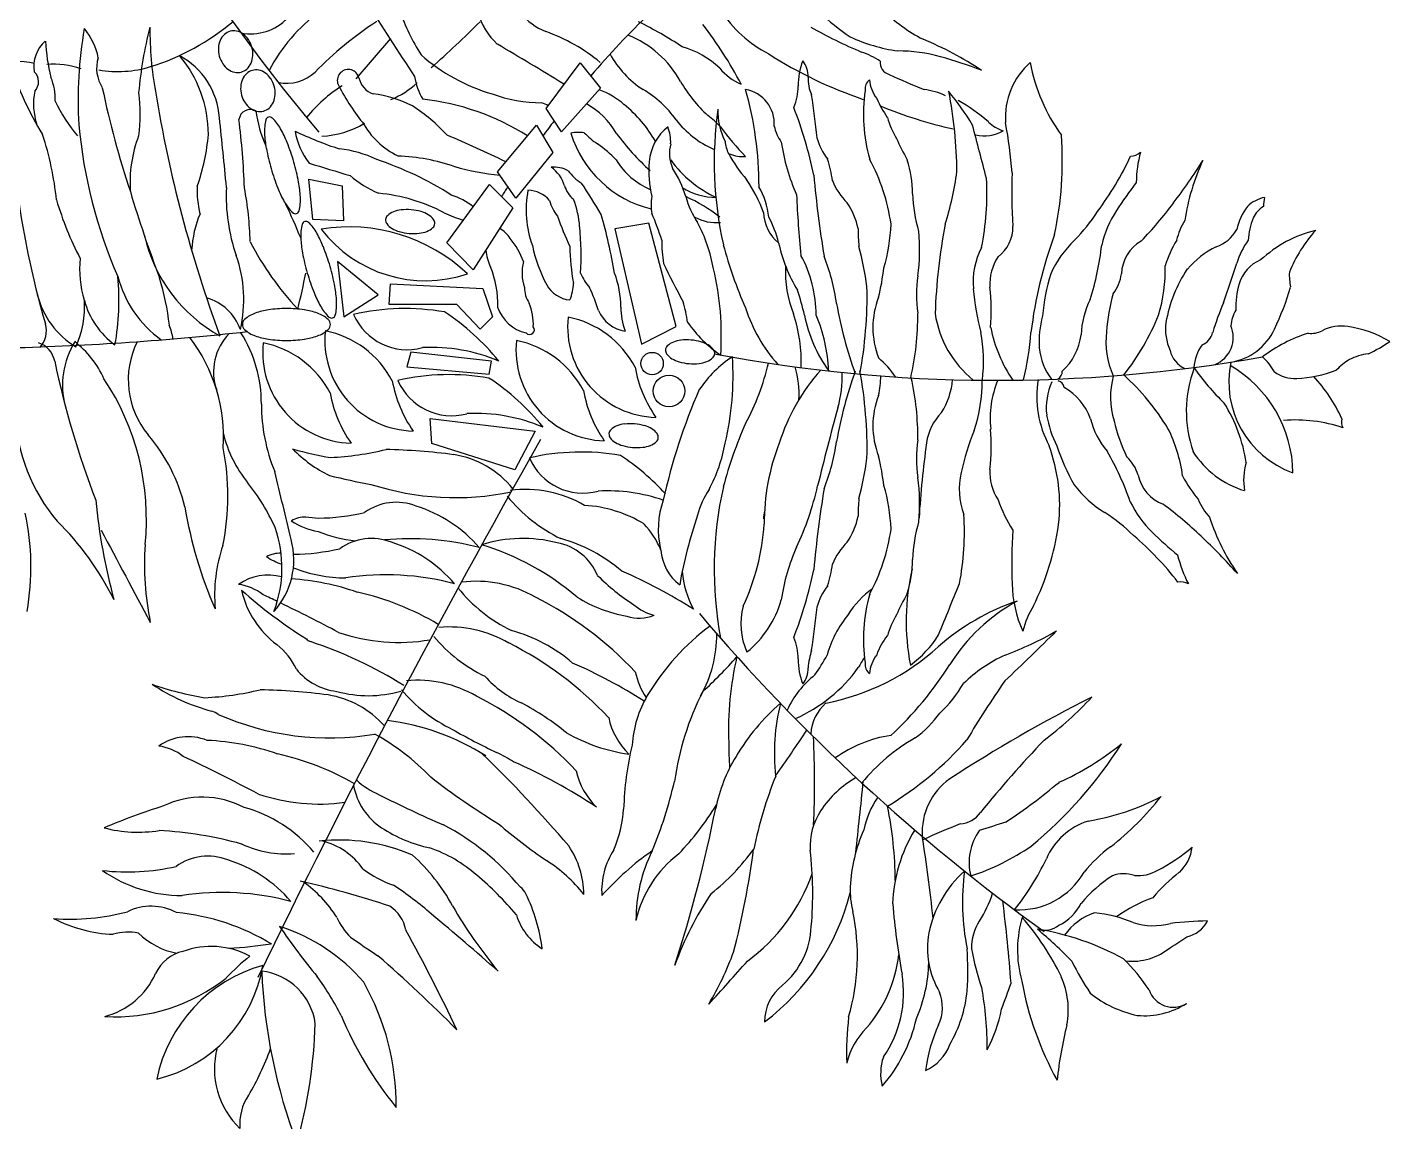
# Model space of a CAD drawing. Header units: millimetres. Extents: x -12161372 to 46643, y -9506984 to 15358.
# Drawn here: x 34128.35 to 34175.82, y 6120.82 to 6158.97 of the extents above; entities that cross this region are included whole.
import ezdxf

# ---------------------------------------------------------------- set-up
doc = ezdxf.new("R2010")
doc.units = ezdxf.units.MM
doc.layers.add('DIENHOA', color=3, linetype='Continuous')
doc.layers.add('tumbuhan', color=3, linetype='Continuous', lineweight=5)

# ---------------------------------------------------------------- blocks, each defined once
blk = doc.blocks.new('Cay71-mb')
at = {"layer": 'DIENHOA'}
for p, q in [((-232.5, 251.1), (-184, 307.4)), ((32.3, 209.4), (79.7, 273.1)), ((79.7, 273.1), (108.2, 237.9)), ((108.2, 237.9), (54, 176.9)), ((54, 176.9), (32.3, 209.4)), ((-35.4, 121.3), (18.8, 186.4)), ((18.8, 186.4), (41.8, 148.4)), ((41.8, 148.4), (-9.7, 84.8)), ((-9.7, 84.8), (-35.4, 121.3)), ((-298.5, 111.3), (-251.9, 101.6)), ((-292.7, 55), (-298.5, 111.3)), ((-251.9, 101.6), (-250, 53.1)), ((-105.9, 22.4), (-46.3, 103.7)), ((-46.3, 103.7), (-13.8, 71.2)), ((-13.8, 71.2), (-69.3, -15.5)), ((-250, 53.1), (-292.7, 55)), ((175.6, 49.6), (128.4, 41.7)), ((128.4, 41.7), (165.5, -119)), ((213.8, -94.3), (175.6, 49.6)), ((-69.3, -15.5), (-105.9, 22.4)), ((-201.6, -50), (-258.2, -3.7)), ((-258.2, -3.7), (-249.6, -80.9)), ((-186.2, -63.7), (-184.5, -34.6)), ((-184.5, -34.6), (-55.9, -41.4)), ((-249.6, -80.9), (-201.6, -50)), ((-55.9, -41.4), (-42.2, -80.9)), ((-91.9, -63.7), (-186.2, -63.7)), ((-59.4, -98), (-91.9, -63.7)), ((-42.2, -80.9), (-59.4, -98)), ((165.5, -119), (213.8, -94.3)), ((-156, -130.2), (-161.6, -150.4)), ((-43.6, -142.6), (-156, -130.2)), ((-161.6, -150.4), (-47, -160.6)), ((-47, -160.6), (-43.6, -142.6)), ((-129, -222.4), (17.1, -240.4)), ((-126.8, -257.2), (-129, -222.4)), ((17.1, -240.4), (-11, -294.3)), ((-11, -294.3), (-126.8, -257.2))]:
    blk.add_line(p, q, dxfattribs=at)
for centre, radius in [((180.1, -146), 15.6), ((203.7, -184.2), 22.1)]:
    blk.add_circle(centre, radius, dxfattribs=at)
for centre, radius, start, end in [((1760.6, 1892.1), 2669.3, 202.2314, 219.9934), ((1149.1, -654.6), 1392.7, 129.3141, 139.2285), ((-132.2, 144), 251.4, 126.9642, 151.7964), ((8913.1, 6202.8), 10841.6, 212.61893, 213.27497), ((87.8, 432.7), 273.4, 198.434, 212.8455), ((30.3, 370), 96.7, 196.1922, 227.043), ((63, 394.6), 83.7, 218.0593, 248.1973), ((421.5, 440), 173.1, 212.5986, 242.9559), ((608.7, 539.2), 275.7, 225.0006, 236.4276), ((656.5, 499.7), 217.2, 224.6648, 242.9499), ((41.8, 180.4), 579.5, 165.7592, 174.9202), ((-2.5, 322.9), 517.4, 180, 189.9399), ((-619.3, 588.1), 335.5, 287.4273, 309.9976), ((-379.8, 385.5), 71.9, 259.6528, 316.1646), ((71.8, -91.8), 504.5, 123.0517, 135.7408), ((-1184.7, 1455.8), 1591.1, 311.6322, 314.9958), ((-120.1, -232.8), 629.7, 57.0796, 63.4542), ((-196.7, -19.1), 565.6, 27.6705, 37.71), ((723.1, 888.9), 650.9, 240.36, 247.3139), ((-39.3, 220.6), 580.6, 170.0462, 183.3179), ((-678.7, 263.8), 88.5, 10.6911, 40.2377), ((-394.4, 292.6), 29.9, 156.4538, 176.7849), ((-399.2, 294.7), 24.7, 132.4893, 156.4538), ((-403, 298.9), 19, 105.1263, 132.4893), ((-403, 298.9), 19, 77.7632, 105.1263), ((-404.2, 293.3), 24.7, 53.7987, 77.7632), ((-407.3, 289.1), 29.9, 33.4677, 53.7987), ((-413, 285.4), 36.7, 15.1263, 33.4677), ((-52.2, 81.1), 250.4, 50.3245, 70.3559), ((94.1, 178.7), 143.1, 28.6555, 68.5618), ((554, 518.2), 230.4, 244.9056, 262.1358), ((358.9, -164.9), 511.4, 56.7461, 67.1098), ((-634.5, 268.1), 47.1, 131.151, 188.8811), ((-393.6, 319.5), 272.3, 183.3666, 194.1265), ((-387.6, 292.2), 36.7, 176.7849, 195.1263), ((-413, 285.4), 36.7, 356.7849, 15.1263), ((-2544.7, -3988.3), 4967.8, 58.4337, 59.663), ((243.5, 352.9), 139.4, 208.9507, 236.934), ((185.4, 170.9), 130.2, 46.8975, 73.6094), ((662.3, 781.4), 589.7, 237.1819, 251.4277), ((427.6, 161.4), 134.4, 58.3616, 70.7088), ((522.4, 66.7), 223.2, 74.47, 90), ((-709.6, 111.8), 163.4, 79.6967, 100.3033), ((-315.3, 392.7), 416.5, 196.7834, 211.7675), ((-654.6, 151.7), 119.7, 71.0618, 94.2357), ((-545, 265.4), 49, 162.3491, 213.0065), ((-564.8, 420.9), 159.7, 260.5391, 286.7641), ((-530.2, 188.9), 107.7, 4.158, 61.4081), ((-608.6, 173.4), 170.3, 0, 40.2621), ((-387.6, 292.2), 36.7, 195.1263, 213.4677), ((-393.3, 288.5), 29.9, 213.4677, 233.7987), ((-401.4, 282.9), 24.7, 312.4893, 336.4538), ((-406.2, 285), 29.9, 336.4538, 356.7849), ((31.6, 482.6), 263.4, 228.8125, 253.5632), ((336.5, 317.7), 80.9, 219.8037, 246.4529), ((470.5, 243.6), 86.7, 158.1155, 181.6365), ((367.6, 256), 29.9, 355.236, 41.6317), ((515, 273.6), 17, 172.4059, 254.9708), ((392, -383.8), 692.3, 69.0759, 74.0549), ((774.9, 196.9), 102.5, 131.47, 183.8561), ((951.7, 318.7), 248.8, 190.4097, 216.0268), ((-693.8, 247), 18.9, 315.8888, 47.1217), ((-722.9, 224.5), 71.1, 356.3865, 23.6303), ((-396.4, 284.2), 24.7, 233.7987, 257.7632), ((-397.6, 278.7), 19, 257.7632, 285.1263), ((-363.3, 238.2), 29.9, 156.4538, 176.7849), ((-397.6, 278.7), 19, 285.1263, 312.4893), ((-368.1, 240.3), 24.7, 132.4893, 156.4538), ((-372, 244.5), 19, 105.1263, 132.4893), ((-372, 244.5), 19, 77.7632, 105.1263), ((-373.2, 239), 24.7, 53.7987, 77.7632), ((-376.3, 234.7), 29.9, 33.4677, 53.7987), ((-381.9, 231), 36.7, 15.1263, 33.4677), ((-329.1, 303.7), 58.8, 258.5962, 312.3929), ((-243.3, 248.7), 15.3, 13.3313, 194.7428), ((-198.3, 259.1), 30.9, 192.8036, 250.4603), ((-58.6, 270.1), 93.8, 189.6369, 210.4641), ((397.2, 350.6), 205.3, 210.1893, 227.2275), ((450.6, 251.2), 53.2, 177.5106, 205.1078), ((492, 237.4), 15.2, 125.3013, 189.4617), ((527.5, 251.7), 44.3, 182.4894, 219.217), ((1029.9, 1382.2), 1239.1, 245.2234, 247.6693), ((-588.7, 216.1), 93.3, 168.991, 198.1996), ((666.6, 498.8), 1279.4, 191.7336, 198.453), ((-753.5, 201.6), 220.2, 352.1463, 7.8537), ((1313.1, 532.9), 1849.6, 189.3104, 200.2511), ((-356.6, 237.9), 36.7, 176.7849, 195.1263), ((-356.6, 237.9), 36.7, 195.1263, 213.4677), ((-375.1, 230.6), 29.9, 336.4538, 356.7849), ((-381.9, 231), 36.7, 356.7849, 15.1263), ((-135, 60.6), 215.3, 122.8876, 140.6267), ((-2.8, 369.1), 284, 205.95, 218.9894), ((-229, 67.2), 164.1, 62.8019, 82.8746), ((-238.5, 349.1), 138.3, 293.1976, 311.3513), ((27.9, 426.9), 209.3, 250.2001, 269.5494), ((51.6, 333), 88.7, 272.7728, 274.473), ((67.4, 130.7), 112.1, 48.7295, 69.6661), ((89.5, 105.1), 152.5, 35.5996, 59.2356), ((302.3, 188.8), 48, 355.6677, 80.2718), ((-172.6, 100.6), 501.7, 0, 15.67), ((313.1, 240.2), 70.6, 335.7737, 0.6913), ((-1017.6, 20.8), 1435.2, 5.924, 8.3251), ((696.2, 201), 221.7, 171.2221, 196.208), ((547.9, 141.1), 95.6, 64.5329, 83.2888), ((275.2, -26.7), 411.1, 31.2507, 39.2842), ((-15, 114.7), 620, 0.5967, 11.0539), ((-430.2, 327.7), 246.5, 205.9075, 219.3333), ((-362.2, 234.1), 29.9, 213.4677, 233.7987), ((-365.3, 229.9), 24.7, 233.7987, 257.7632), ((-366.5, 224.3), 19, 285.1263, 312.4893), ((-370.3, 228.5), 24.7, 312.4893, 336.4538), ((-277.1, 17.9), 230.8, 42.0156, 57.7764), ((-176.8, -117.8), 342.4, 57.6651, 83.7379), ((10.9, 171.4), 48.7, 59.838, 71.5641), ((37.5, 122.5), 106.6, 29.5972, 61.2538), ((22.6, 69.6), 187.7, 30.2016, 50.7667), ((-167.5, -1.1), 584.9, 11.6193, 21.2873), ((669.2, 303.7), 193.4, 204.4425, 213.4752), ((731.7, 776.8), 610, 247.4966, 257.5171), ((494.5, 18), 231.7, 48.2403, 61.0359), ((-24441.3, -2254.2), 24143.3, 5.5951, 5.82661), ((-379.7, 192), 16.2, 62.8198, 171.0987), ((-1449.5, 62.2), 1062.1, 1.9786, 7.1569), ((-178.1, 235.9), 196.4, 188.616, 203.5511), ((-366.5, 224.3), 19, 257.7632, 285.1263), ((-293.1, 178.1), 67, 166.452, 182.8516), ((-353, 192.5), 5.4, 106.137, 166.452), ((-353, 192.5), 5.4, 45.822, 106.137), ((-395.9, 148.4), 67, 29.4223, 45.822), ((-121.8, 248), 116.9, 209.5007, 243.4336), ((1149.1, -654.6), 1392.7, 142.5416, 143.6229), ((323.1, 279.6), 139.2, 218.0452, 245.6367), ((175.9, 89.8), 137.1, 43.3134, 53.3393), ((786.7, 134.4), 520.1, 171.7851, 192.7356), ((360, 204.8), 88.2, 177.4554, 207.6006), ((636.6, 235), 134.1, 196.4484, 210.1057), ((686.5, 230.5), 54.8, 226.5081, 251.5654), ((109.3, 80.6), 573.8, 3.9445, 10.9959), ((-1080.6, 38.3), 432.9, 5.8266, 18.1974), ((63.9, 249.6), 685.6, 185.239, 203.5757), ((-362.6, 105.9), 184.9, 159.2061, 183.7316), ((-725, 197.8), 287.8, 340.4625, 355.1355), ((-204.2, 182.5), 156, 182.8516, 190.551), ((-473.5, 104.6), 156, 21.723, 29.4223), ((-102.3, 626.3), 497.2, 244.3577, 252.0372), ((-222.7, 193.5), 96, 189.2643, 218.6582), ((-284.6, 293.1), 122, 272.055, 301.4694), ((-552, -917.8), 1178, 63.3658, 67.7335), ((78.2, 124.9), 51.5, 81.813, 102.8051), ((216.5, 221.6), 156.7, 197.2264, 256.0429), ((170.9, 258.1), 118.5, 223.9066, 235.6614), ((400.6, 372.3), 334.6, 216.0965, 228.1749), ((242.5, 131), 66.4, 127.2155, 176.1862), ((141.5, 162.2), 64.5, 358.2915, 19.6526), ((543.3, 375.7), 329.3, 215.6264, 224.9981), ((407, 197), 58, 191.7675, 216.1546), ((-9121.2, -2402.2), 10085.7, 14.43527, 14.87306), ((644, 219), 47.7, 254.358, 301.9018), ((263.5, 136.1), 488.3, 347.9055, 4.2582), ((-66.3, 208.2), 296.2, 190.551, 196.137), ((-603.7, 52.7), 296.2, 16.137, 21.723), ((-269.7, 5.8), 148.1, 63.5481, 84.5594), ((16, 31.1), 156.3, 43.0823, 55.7114), ((253.7, 146.9), 49.5, 164.3587, 204.1135), ((324.8, 166.9), 43.1, 183.8138, 208.075), ((644.9, 205.1), 287.9, 188.4545, 203.6907), ((484.5, 187.6), 76.9, 194.0353, 219.0917), ((1453, 615.3), 1034.3, 205.6395, 207.4875), ((-603.7, 52.7), 296.2, 10.551, 16.137), ((473.9, 2566.6), 2552.5, 252.4042, 253.7389), ((-352.4, -307.5), 470.1, 57.5067, 71.5641), ((-183.1, -123.5), 267, 70.7089, 88.0506), ((218.2, 191.5), 103.1, 211.3554, 246.6974), ((315.8, 121.8), 140.3, 174.4163, 194.3805), ((338.2, 233.8), 163.3, 215.9576, 245.0938), ((462.8, 241.3), 199.8, 208.2992, 220.8819), ((306.2, 186.5), 43.9, 245.5546, 275.5195), ((238.3, 81.7), 195.1, 8.0321, 17.1017), ((242.6, 9.7), 273.2, 8.1296, 28.2665), ((411.3, 94.1), 131.6, 358.5052, 19.4388), ((430.5, 339.4), 460.4, 323.5887, 334.745), ((845.3, 166.1), 23.1, 273.8148, 311.4324), ((1038.8, 103), 184, 165.6211, 178.9896), ((254.7, 572.9), 818.6, 322.7702, 327.8493), ((1217.7, 10.3), 298.3, 154.8029, 171.6604), ((-66.3, 208.2), 296.2, 196.137, 201.723), ((-133.5, 243.8), 166.8, 229.95, 246.0363), ((4.8, 485.9), 371, 254.4049, 264.2687), ((42.5, 83.9), 44.1, 62.2399, 93.9813), ((11.8, 88.5), 48.1, 16.0656, 55.0062), ((121.7, 167.1), 73.4, 216.9717, 236.9744), ((66.8, 36), 168.2, 17.6092, 32.6175), ((2059.7, 269.1), 1661.3, 185.2642, 189.1961), ((176.2, 179.7), 432.7, 342.3156, 352.2297), ((1378.9, 93.5), 697.7, 177.818, 183.9445), ((533.6, 259.5), 1249.1, 186.9922, 196.2761), ((-308, 96.6), 146, 178.0286, 193.3931), ((-162.5, 86.9), 250.9, 177.089, 199.1719), ((-843.5, 12.4), 463.6, 1.4322, 10.7562), ((-196.6, 156.3), 156, 201.723, 209.4223), ((-465.9, 78.4), 156, 2.8516, 10.551), ((1149.1, -654.6), 1392.7, 147.1567, 147.8225), ((150.2, 68.4), 145.7, 169.2164, 200.0043), ((6.8, 55.7), 39.9, 40.0448, 89.5272), ((96.5, 114), 40.3, 197.5245, 229.8521), ((-953.3, -575.3), 1238.9, 30.9621, 33.3391), ((270.8, 178.9), 93.3, 238.5687, 269.1405), ((155.8, 1.4), 190.2, 19.3689, 34.9902), ((232.8, 46.1), 110.6, 6.3398, 29.5138), ((513.1, 141.4), 87.8, 201.6282, 226.014), ((268.5, 90.6), 378.2, 348.5789, 3.2513), ((1211.2, -174.4), 453.6, 141.7713, 147.8035), ((-218.4, 209.4), 449.9, 196.4272, 207.6471), ((1056.5, 569.9), 1672.7, 196.5356, 200.8895), ((-274.1, 112.6), 67, 209.4223, 225.822), ((-1069, -279.8), 819.9, 22.1376, 25.7388), ((-376.9, 82.8), 67, 346.452, 2.8516), ((-224.6, -154.4), 247, 62.2992, 84.5849), ((-128.9, -2.3), 95.8, 51.4024, 72.3489), ((94.4, 96.1), 59, 194.4422, 218.2883), ((-45.8, 36.7), 125.2, 3.647, 21.8001), ((236, 75.1), 57.3, 168.1121, 191.8879), ((114.4, -152.7), 264.8, 52.8293, 64.7974), ((341, 116.3), 117.6, 194.4694, 213.8189), ((1767, 148.8), 1386.9, 182.4539, 185.9563), ((373.4, 24.5), 95.3, 10.6711, 34.2851), ((770.5, 101.7), 227.9, 182.7925, 196.1309), ((448.1, 420.8), 572.7, 316.2506, 323.1755), ((1044.3, 36.3), 50.5, 102.0311, 133.2696), ((1080.4, 72.7), 48.4, 164.4786, 179.5985), ((-301.8, 1.8), 160.2, 157.6201, 176.2386), ((-317.1, 68.4), 5.4, 225.822, 286.137), ((-317.1, 68.4), 5.4, 286.137, 346.452), ((-182.9, 54.1), 8.5, 134.4513, 175.2364), ((-171.5, 42.5), 24.7, 110.8831, 134.4513), ((-164.8, 24.8), 43.7, 96.4842, 110.8831), ((-161.6, -2.8), 71.5, 85.2364, 96.4842), ((-161.6, -2.8), 71.5, 73.9885, 85.2364), ((-154, 23.9), 43.7, 59.5896, 73.9885), ((-144.3, 40.2), 24.7, 36.0215, 59.5896), ((-49.8, 183), 133, 243.2013, 255.6873), ((474.4, 210.4), 452.2, 199.4813, 205.2763), ((-584.3, -138.7), 721.8, 9.4617, 16.1452), ((-123.8, -69.2), 331.3, 16.6982, 23.572), ((269.5, 112.2), 61.7, 240.9438, 275.676), ((392.7, 66.8), 57.5, 182.2905, 230.8366), ((205.8, -14.3), 155, 13.6261, 27.9159), ((573.8, 214.9), 271.6, 315.9147, 326.776), ((947.1, -12.5), 143.9, 146.3148, 167.2957), ((1080.1, 20.8), 87.6, 143.4367, 166.7618), ((1050.3, 42.4), 35.7, 120.8154, 155.8877), ((-242.6, 32.5), 67, 166.452, 182.8516), ((-302.5, 46.9), 5.4, 106.137, 166.452), ((-302.5, 46.9), 5.4, 45.822, 106.137), ((-345.4, 2.8), 67, 29.4223, 45.822), ((-242.2, -196.7), 241.3, 46.8432, 99.2598), ((-135.9, 152.3), 182.7, 217.3679, 288.7351), ((-182.9, 54.1), 8.5, 175.2364, 216.0215), ((-169.8, 63.6), 24.7, 216.0215, 239.5896), ((-160.1, 80), 43.7, 239.5896, 253.9885), ((-152.5, 106.7), 71.5, 253.9885, 265.2364), ((-149.3, 79.1), 43.7, 276.4842, 290.8831), ((-142.6, 61.4), 24.7, 290.8831, 314.4513), ((-131.2, 49.8), 8.5, 314.4513, 355.2364), ((-131.2, 49.8), 8.5, 355.2364, 36.0215), ((-51.4, 7.8), 39.5, 31.5307, 60.9345), ((-351.4, 4), 432.5, 356.8143, 5.389), ((51.5, -51.7), 217.5, 10.0446, 28.14), ((716.4, 42.2), 249.3, 180, 185.7244), ((259.6, 58.5), 253.7, 343.7408, 357.7152), ((292.5, 12.5), 260.4, 351.9984, 5.7102), ((1418.5, -107), 844.5, 169.4038, 177.9177), ((632.2, 43.9), 50.7, 306.3319, 1.7918), ((994.9, 7.2), 85.9, 147.3855, 167.3822), ((949.2, 66.1), 52.1, 288.9737, 331.0973), ((1098.7, 22.7), 87.9, 157.0717, 177.8752), ((1145.8, -128.5), 173.1, 103.6641, 132.8442), ((1245.9, -89.4), 191.2, 137.4948, 158.3022), ((-317.3, 81.3), 215.8, 193.0853, 240.9422), ((-2.3, 220.2), 425.7, 207.4566, 222.9791), ((-153.7, 36.9), 156, 182.8516, 190.551), ((-423, -41), 156, 21.723, 29.4223), ((-152.5, 106.7), 71.5, 265.2364, 276.4842), ((-114.3, -48.8), 123.7, 21.302, 38.658), ((407.4, 26.2), 213.9, 180.0512, 188.7456), ((857.1, 173.6), 597.9, 194.9082, 203.8851), ((573.6, 70.2), 222.4, 192.4445, 210.7825), ((1301.7, -173.5), 597.8, 159.7111, 173.176), ((866.4, -78.2), 142.7, 133.0906, 156.3745), ((400.4, 65.7), 409, 342.5971, 353.4549), ((889, -22.7), 54.8, 119.8172, 178.2646), ((1055.4, -60.6), 168.2, 149.0409, 162.3579), ((1102.1, -39.7), 112.4, 144.2511, 162.6272), ((-473.9, -14.4), 143.9, 173.9738, 197.4479), ((-572.1, -56.8), 183.2, 346.9057, 19.574), ((-15.9, 62.6), 296.2, 190.551, 196.137), ((-553.2, -92.9), 296.2, 16.137, 21.723), ((37, 24.1), 89.5, 187.7227, 203.3336), ((216.9, 61.6), 208.1, 191.9434, 208.0204), ((361.3, 20.4), 295.8, 180.6052, 190.5385), ((235.5, -78), 173.1, 359.8639, 28.6089), ((146.6, -103.8), 293.5, 8.1296, 21.4621), ((42.3, -97), 441.1, 7.601, 15.0174), ((731.4, -32.6), 104, 152.3584, 185.0258), ((722.1, -35.9), 71.5, 146.9651, 182.7922), ((1021.4, -96.3), 125.8, 116.0323, 139.2731), ((-553.2, -92.9), 296.2, 10.551, 16.137), ((-168.4, -62.1), 133.4, 357.7811, 22.3788), ((60.3, -19.8), 61.5, 164.9325, 199.0171), ((991.2, 366.7), 878.3, 205.135, 209.053), ((-130.7, -107.3), 407.3, 356.2334, 13.2755), ((520.9, -18.7), 154.9, 176.847, 201.959), ((184.8, 24.1), 320.4, 345.9647, 353.427), ((680.4, -16), 214.8, 343.104, 1.7095), ((1090.3, -123.1), 197.2, 146.452, 169.9525), ((-1299.6, 727.9), 2409, 340.878, 342.2584), ((1048.4, -49.7), 52.3, 112.8392, 163.4155), ((1144.8, -22.2), 76.7, 177.3979, 192.8159), ((-913.1, -57.8), 350.2, 349.7782, 5.4381), ((-412.1, 15.1), 157.5, 194.588, 234.348), ((-851.4, -132), 360.9, 6.2767, 16.9916), ((-996.6, 107.8), 705.6, 345.4066, 349.5783), ((-15.9, 62.6), 296.2, 196.137, 201.723), ((69.4, -16), 41.4, 209.053, 264.5865), ((6.9, -32.6), 63.6, 337.1677, 359.0565), ((145.3, 6.7), 70.1, 202.3788, 221.6286), ((15.6, -65.1), 120.8, 358.9661, 21.9075), ((746.2, -49.8), 197.6, 172.4059, 187.5941), ((1014.5, -106.6), 291.7, 162.9485, 174.6196), ((772.3, -11.4), 62.7, 323.6207, 351.1471), ((1118.4, -68.5), 124.8, 164.3556, 181.3969), ((-563, -21.8), 117.1, 193.7888, 239.2568), ((-460, -122.3), 70.5, 19.886, 74.1577), ((-146.1, 10.7), 156, 201.723, 209.4223), ((-415.4, -67.2), 156, 2.8516, 10.551), ((41.2, -39.9), 39.1, 180, 213.7401), ((-148.1, -151.1), 265.4, 17.2953, 24.7772), ((49.8, -157.5), 351.7, 12.9938, 18.895), ((-128.8, -50.9), 608.5, 349.6131, 1.1573), ((605.3, -95.8), 117.5, 158.9089, 201.0911), ((1016.2, -7), 390, 185.1012, 194.1704), ((345.7, -73.7), 307, 355.9151, 6.4227), ((895, -109.9), 117.1, 152.9087, 178.029), ((1052.2, -115.6), 239.1, 163.7049, 176.567), ((669.9, 80.4), 417.6, 334.7223, 343.3479), ((-748.5, -66.3), 137.7, 335.9364, 3.6236), ((-504.7, -30.5), 109.8, 194.2546, 234.4671), ((-357.1, -119.4), 46.5, 110.009, 131.3198), ((-340.5, -164.8), 94.8, 98.5776, 110.009), ((-329.6, -237.3), 168, 90, 98.5776), ((-329.6, -237.3), 168, 81.4224, 90), ((-318.7, -164.8), 94.8, 69.991, 81.4224), ((-302.1, -119.4), 46.5, 48.6802, 69.991), ((-223.7, -33), 67, 209.4223, 225.822), ((-326.5, -62.8), 67, 346.452, 2.8516), ((-164.1, -388.2), 318.9, 80.0736, 103.0228), ((-288.4, -347.1), 326.7, 38.7512, 56.7005), ((16.7, -49.9), 54.7, 198.4338, 257.1935), ((-63.7, -91.5), 78.3, 357.6936, 22.4056), ((150.4, -52), 49.4, 204.1441, 260.8998), ((244.9, -64.5), 108.6, 181.4461, 199.5355), ((28.7, -117.1), 202.9, 8.1296, 16.3984), ((510.7, -6.4), 209.6, 197.217, 222.1751), ((971.2, 27.5), 541.4, 189.5456, 200.2693), ((1328.6, -213.2), 383.6, 156.6483, 163.2269), ((1031.1, -95.3), 44.4, 147.557, 177.3979), ((-698, -100.5), 34, 316.8073, 16.9282), ((-566, -122.7), 79.2, 8.0993, 22.3811), ((-381.6, -91.6), 9.35, 131.3198, 180), ((-381.6, -91.6), 9.35, 180, 228.6802), ((-277.6, -91.6), 9.35, 0, 48.6802), ((-277.6, -91.6), 9.35, 311.3198, 0), ((-266.6, -77.2), 5.4, 225.822, 286.137), ((-266.6, -77.2), 5.4, 286.137, 346.452), ((-161.2, -45.2), 81.4, 203.3552, 285.1626), ((9.4, -98.8), 6.61, 223.2618, 39.1138), ((188.5, -94.8), 126.2, 173.7963, 268.5782), ((36.7, -213.5), 134.9, 27.5539, 78.7088), ((372.9, 10), 173.8, 214.4765, 235.9888), ((163.3, -145.3), 224.7, 358.3874, 17.7969), ((592.6, -37.9), 204.2, 191.4534, 215.439), ((207.6, -164.1), 218.6, 2.1535, 23.0838), ((180.8, -80.8), 369.6, 346.6906, 0.744), ((720.2, -54.4), 147.3, 188.568, 231.0483), ((871.8, -116.8), 152.4, 165.7322, 182.815), ((567.1, 49.9), 343.6, 321.9687, 338.0741), ((966.2, -98.3), 70.6, 172.1656, 204.5632), ((948.9, -109.3), 41.1, 292.7383, 22.9553), ((1140.5, -151.2), 57.5, 80.9161, 117.4119), ((1128, -248.9), 155.9, 59.0844, 82.0289), ((-815, 3760.1), 3885.4, 271.4841, 276.3708), ((-646.6, -248.4), 229.4, 356.2846, 37.2602), ((-355.3, -157.5), 75.8, 135.2338, 199.6131), ((-547.6, -201.4), 183.2, 359.7007, 32.3689), ((-357.1, -63.7), 46.5, 228.6802, 249.991), ((-340.5, -18.3), 94.8, 249.991, 261.4224), ((-329.6, 54.2), 168, 261.4224, 270), ((-329.6, 54.2), 168, 270, 278.5776), ((-318.7, -18.3), 94.8, 278.5776, 290.009), ((-302.1, -63.7), 46.5, 290.009, 311.3198), ((-149.8, -113.9), 126.2, 173.7963, 268.5782), ((-301.7, -232.6), 134.9, 27.5539, 78.7088), ((116.6, -127.4), 126.2, 173.7963, 268.5782), ((-35.3, -246.1), 134.9, 27.5539, 78.7088), ((225.3, -156.8), 43.7, 96.4842, 110.8831), ((228.5, -184.4), 71.5, 85.2364, 96.4842), ((228.5, -184.4), 71.5, 73.9885, 85.2364), ((415.7, -143.5), 226.2, 353.5003, 10.458), ((841.4, -59.1), 192.9, 190.9089, 214.7638), ((338.3, -79), 370.5, 345.9602, 356.3677), ((698.5, -96.7), 79.9, 311.7091, 353.4098), ((925.2, -116.1), 112.6, 172.4584, 204.5915), ((938.9, -98.2), 22.8, 289.6991, 349.0398), ((974, -64), 81, 278.9362, 335.2289), ((1155.5, -299.7), 205.3, 107.2691, 127.3996), ((1098.7, -70.3), 33.6, 262.8737, 297.1459), ((-685.8, -149.2), 34, 11.1436, 71.2645), ((-524.4, -176.1), 117.1, 148.8151, 194.2831), ((-709.1, -224.1), 137.7, 24.4483, 52.1355), ((-428.9, -168.4), 121, 154.0586, 219.5268), ((-236.3, -130.8), 126.2, 173.7963, 268.5782), ((-388.2, -249.4), 134.9, 27.5539, 78.7088), ((-127.6, -363.4), 240, 66.9426, 92.9357), ((207.2, -127.4), 8.5, 134.4513, 175.2364), ((207.2, -127.4), 8.5, 175.2364, 216.0215), ((220.3, -117.9), 24.7, 216.0215, 239.5896), ((218.6, -139), 24.7, 110.8831, 134.4513), ((236.1, -157.7), 43.7, 59.5896, 73.9885), ((245.8, -141.3), 24.7, 36.0215, 59.5896), ((258.9, -131.7), 8.5, 314.4513, 355.2364), ((258.9, -131.7), 8.5, 355.2364, 36.0215), ((660.2, 1951.2), 2120.5, 259.3075, 280.0663), ((806.4, -115.1), 87.3, 186.0262, 217.1616), ((938.3, -119), 37.4, 193.4872, 245.1185), ((998.7, -156.9), 64, 144.4673, 175.0395), ((1193, -228), 96.9, 98.7477, 115.1132), ((1091.7, 52.3), 203.9, 295.143, 304.8294), ((570.3, 112.7), 1249.1, 191.7958, 201.0796), ((331.7, -119), 178.3, 190.365, 214.8766), ((229.9, -101.5), 43.7, 239.5896, 253.9885), ((237.6, -74.8), 71.5, 253.9885, 265.2364), ((237.6, -74.8), 71.5, 265.2364, 276.4842), ((240.7, -102.4), 43.7, 276.4842, 290.8831), ((389.2, -280.5), 173.8, 124.0112, 145.5235), ((247.5, -120.1), 24.7, 290.8831, 314.4513), ((-114.4, -163.2), 407.3, 346.7245, 3.7666), ((17.2, -70.6), 333.5, 331.5735, 347.0747), ((254.1, -188.1), 130.8, 356.3068, 16.6953), ((415.6, -233.5), 124.5, 33.6142, 49.9751), ((1202.6, 33.8), 325.4, 214.6687, 226.2364), ((1118, -171.7), 134.2, 168.0813, 250.5052), ((898.4, -300.3), 174.8, 0.6741, 60.0478), ((969.8, -202.4), 89.8, 30.0138, 47.1962), ((1198.1, -216), 88.6, 121.4343, 136.7638), ((-877.1, -362.6), 352.5, 354.1728, 33.6708), ((-6.6, -138.1), 178.3, 190.365, 214.8766), ((-102.2, -480.3), 318.9, 80.0736, 103.0228), ((-99.4, -137.3), 81.4, 203.3552, 285.1626), ((-226.6, -439.2), 326.7, 38.7512, 56.7005), ((628, -343.1), 284.1, 138.5462, 162.3303), ((971.2, -344.3), 541.4, 159.7307, 170.4544), ((265.9, -161.2), 179.3, 345.006, 0.9386), ((-128.8, -265.8), 608.5, 358.8427, 10.3869), ((378.1, -162.9), 120.7, 346.836, 359.9102), ((180.8, -247.7), 369.6, 359.256, 12.7959), ((495.6, -159.4), 103.7, 327.9932, 355.0341), ((414.1, -168.9), 226.2, 341.9142, 359.9355), ((786.3, -222.2), 135.2, 156.9515, 186.4082), ((861.3, -192), 145.1, 170.6295, 208.1411), ((740.4, -157.5), 11.3, 298.4188, 5.7095), ((743, -180.8), 11.3, 6.9702, 74.2609), ((931.6, -192.6), 112.6, 164.9353, 197.0684), ((605.9, -415.6), 343.6, 31.4527, 47.558), ((1096.7, -212.5), 172.1, 159.449, 199.0586), ((1076.4, -116.9), 49.9, 234.5991, 272.3864), ((1071.2, 6), 172.9, 272.4125, 291.1283), ((949.1, -308.5), 210.4, 24.0217, 43.3421), ((-93.2, -154.9), 178.3, 190.365, 214.8766), ((259.8, -151.6), 178.3, 190.365, 214.8766), ((1009.3, -515.9), 833.2, 156.3874, 167.572), ((816.7, -207.7), 87.3, 155.5181, 186.6535), ((715.5, -249.3), 79.9, 19.2699, 60.9706), ((-113.5, -201.9), 250.9, 180.1027, 202.1856), ((3909, -1166.5), 3600, 164.5517, 166.3434), ((605.3, -232.6), 117.5, 158.9089, 201.0911), ((796.5, -314.9), 213.7, 8.3253, 32.1264), ((-456.1, -203.5), 252.1, 182.899, 220.0309), ((-65.8, -455.5), 240, 66.9426, 92.9357), ((637, -267.1), 75.2, 135.3671, 171.9023), ((880.1, -191.7), 152.4, 189.8647, 206.9476), ((904.2, -193.3), 117.1, 194.6507, 219.771), ((1056.9, -172.1), 239.1, 192.9598, 205.8218), ((1076.5, -430.4), 205.8, 71.2088, 94.5386), ((1158.4, -227.3), 17.7, 165.3733, 207.7542), ((-703.3, -401.1), 238.7, 13.449, 40.6962), ((-248.3, -202.8), 173.9, 193.6303, 218.8772), ((128.5, -244.3), 8.5, 134.4513, 175.2364), ((128.5, -244.3), 8.5, 175.2364, 216.0215), ((139.9, -255.9), 24.7, 110.8831, 134.4513), ((146.7, -273.6), 43.7, 96.4842, 110.8831), ((149.8, -301.3), 71.5, 85.2364, 96.4842), ((149.8, -301.3), 71.5, 73.9885, 85.2364), ((157.5, -274.5), 43.7, 59.5896, 73.9885), ((167.1, -258.2), 24.7, 36.0215, 59.5896), ((180.2, -248.6), 8.5, 355.2364, 36.0215), ((857.1, -471.5), 597.9, 156.1149, 165.0918), ((991.1, -383.9), 390, 158.2019, 167.271), ((345.7, -259.1), 307, 353.5773, 4.0849), ((706.7, -331.9), 214.8, 7.8173, 26.4228), ((-755.9, -330.4), 344.8, 348.4293, 11.2306), ((11229.2, -6619.6), 12887.5, 150.39004, 154.15787), ((-183.1, -129.4), 193.2, 224.5017, 243.4356), ((-199, 146.2), 428.7, 253.6379, 260.7336), ((141.6, -234.8), 24.7, 216.0215, 239.5896), ((151.3, -218.4), 43.7, 239.5896, 253.9885), ((158.9, -191.7), 71.5, 253.9885, 265.2364), ((158.9, -191.7), 71.5, 265.2364, 276.4842), ((162.1, -219.3), 43.7, 276.4842, 290.8831), ((168.8, -237), 24.7, 290.8831, 314.4513), ((180.2, -248.6), 8.5, 314.4513, 355.2364), ((67.8, -218.8), 217.5, 331.86, 349.9554), ((639, -367.5), 302.6, 158.5491, 180.4696), ((146.6, -213), 293.5, 338.5379, 351.8704), ((746.2, -278.6), 197.6, 172.4059, 187.5941), ((1912.5, -444), 1362.9, 172.0923, 176.5148), ((508.9, -343.4), 239.2, 353.4803, 20.2829), ((1021.6, -170.3), 291.7, 198.0601, 209.7312), ((-286.9, 131.4), 408.7, 272.6428, 283.6146), ((-211.1, -1159.5), 893.9, 82.6121, 88.6895), ((-117.1, -404.1), 132.8, 39.0158, 80.9053), ((81, -588.2), 318.9, 80.0736, 103.0228), ((83.8, -245.2), 81.4, 203.3552, 285.1626), ((-43.4, -547.1), 326.7, 42.1691, 56.7005), ((42.3, -219.7), 441.1, 344.9826, 352.399), ((184.8, -352.6), 320.4, 6.573, 14.0353), ((460.3, -473.2), 409, 19.2248, 30.0826), ((798.1, -321.2), 62.7, 18.3797, 45.9061), ((1044.1, -197.9), 131, 212.7292, 252.9803), ((1088.4, -308.1), 83.9, 163.2999, 190.3401), ((-23804.2, -6006.3), 24143.3, 13.44804, 13.67955), ((-7.6, 791.4), 1124.5, 256.5295, 259.5366), ((712.2, -320.7), 104, 167.3464, 200.0139), ((722.1, -296.9), 71.5, 177.2078, 213.0349), ((911.4, -290.7), 54.8, 191.2622, 249.7096), ((1069.1, -225.9), 168.2, 207.1689, 220.4859), ((-607.9, -492.3), 287.8, 24.1392, 38.8121), ((-94.3, 49.2), 382.1, 252.1017, 281.7638), ((3.5, -484.9), 163.5, 59.6872, 97.3714), ((357.2, -386.8), 117.6, 146.1811, 165.5306), ((786.7, -432.3), 520.1, 167.2644, 190.69), ((23.2, -230.5), 397, 334.4197, 347.4822), ((2059.7, -585.8), 1661.3, 170.8039, 174.7358), ((259.6, -387), 253.7, 2.2848, 16.2592), ((292.5, -341), 260.4, 354.2898, 8.0016), ((883.3, -230.5), 142.7, 216.3052, 239.5891), ((250.2, -253.1), 849.6, 185.6402, 195.1332), ((-176.3, -415.3), 75.9, 68.7227, 125.744), ((149.2, -192.3), 220, 218.987, 244.0115), ((117.4, -563.4), 240, 70.9639, 92.9357), ((310.3, -377.1), 121.6, 160.5507, 193.1349), ((716.4, -358.9), 249.3, 174.2756, 180), ((873.3, -259.5), 224.5, 199.9044, 211.9719), ((976.5, -276.9), 143.9, 205.3841, 226.3649), ((1020.7, -302.7), 85.9, 202.1446, 222.1412), ((-1037.6, -429.9), 352.1, 349.9288, 12.3751), ((123.9, -246.4), 603.2, 189.4625, 203.6079), ((-303.3, -398.5), 38.6, 88.7447, 120.0674), ((-266.9, -57.5), 304.4, 263.2849, 266.5914), ((-289, -56), 305.5, 270.745, 282.9236), ((-205.9, -527.1), 191.2, 40.648, 72.6218), ((75.7, -522.4), 179, 58.6277, 86.6794), ((807.6, -553.8), 597.3, 160.8126, 170.4264), ((392.7, -364.7), 57.5, 166.6215, 177.7095), ((373.4, -341.2), 95.3, 325.7149, 349.3289), ((237.1, -381.4), 378.2, 349.1209, 3.7933), ((662.2, -580.8), 271.6, 45.9037, 56.7651), ((549.9, -801.1), 572.7, 46.3513, 53.2761), ((1241, -268.8), 298.3, 197.8663, 214.7238), ((-942, -661.2), 416.2, 26.6033, 45.2687), ((6434364.5, 3429960.8), 7292176.4, 208.06114877, 208.06229272), ((-506, -430.8), 170.3, 339.0125, 19.2746), ((-269.7, -287.7), 93.8, 235.5672, 260.414), ((79.2, -453.7), 122.9, 22.8385, 43.1414), ((10.7, -347.2), 326.5, 335.1923, 355.9965), ((242.6, -338.2), 273.2, 331.7335, 351.8704), ((770.5, -430.2), 227.9, 163.8691, 177.2075), ((1378.9, -426.3), 697.7, 176.0555, 182.182), ((374.6, -317.4), 375.8, 333.7023, 351.8632), ((-110.8, -425.3), 416.5, 176.3044, 191.2885), ((-426.9, -419.5), 107.7, 317.8665, 15.1167), ((-212.7, -201.1), 193.2, 247.9479, 263.8852), ((-210.8, -465.7), 75.9, 68.7227, 125.744), ((-156.5, -767), 376.9, 75.2926, 95.5511), ((-240.3, -577.5), 191.2, 40.648, 72.6218), ((0, -581), 191.2, 75.4839, 107.4578), ((-168.7, -758.6), 376.9, 49.585, 72.8132), ((34, -470.5), 75.9, 22.3617, 79.3831), ((-6.5, -603.9), 221.9, 49.4181, 74.5088), ((513.1, -458.1), 87.8, 133.986, 158.3718), ((549.7, -733.6), 460.4, 37.9348, 49.0911), ((1198.6, -61), 453.6, 224.8763, 230.9084), ((384.4, -983.1), 818.6, 41.6775, 46.7565), ((-207.8, -469.9), 221.8, 161.5035, 184.667), ((-337.8, -448.9), 38.6, 88.7447, 120.0674), ((-303.9, -331.7), 99.2, 237.564, 251.2753), ((-323.4, -106.4), 305.5, 270.745, 282.9236), ((258.7, -401.5), 66.4, 183.8138, 232.7845), ((644.9, -517.6), 287.9, 156.3093, 171.5455), ((1091.3, -369.5), 184, 193.6902, 207.0586), ((-247.2, -251.5), 193.2, 247.9479, 270.1241), ((-160.3, -1116.3), 743.4, 57.6234, 66.3479), ((356.8, -424.2), 135.2, 184.898, 208.3555), ((-167.5, -315.6), 584.9, 338.7127, 348.3807), ((238.3, -398.5), 195.1, 342.8983, 351.9679), ((858.7, -505.1), 324.5, 166.9882, 190.8658), ((411.3, -422.6), 131.6, 340.5612, 1.4948), ((-355.1, -511.8), 71, 74.565, 125.2819), ((-406.5, -526.7), 73.6, 52.6251, 81.8681), ((-343.5, -786.7), 341.1, 70.6133, 86.474), ((-190.9, -817.4), 376.9, 75.2926, 98.5208), ((-65, -613), 163.5, 59.6872, 97.3714), ((319.5, -224.9), 305.5, 225.1821, 237.3607), ((-8738.7, 3335.7), 10085.7, 337.49919, 337.93698), ((852.3, -449.1), 170.6, 181.2705, 204.2111), ((916.4, -473.5), 23.1, 61.2473, 98.8649), ((59.5, 45.1), 679, 228.3276, 237.8621), ((-265.6, -433.8), 129.5, 192.6047, 233.4061), ((-1503.7, -2882.9), 2671.1, 64.2267, 64.6914), ((-313.4, -837.5), 381.8, 59.1919, 77.4298), ((80.6, -320.4), 220, 218.987, 244.0115), ((-206.4, -916.7), 498, 43.2016, 63.2888), ((178.1, -307.8), 193.2, 237.9817, 260.1578), ((484.5, -504.4), 76.9, 140.9083, 165.9647), ((562.1, -564.9), 129, 125.5291, 147.5263), ((696.2, -529.5), 221.7, 163.792, 188.7779), ((1453, -943.8), 1034.3, 152.5125, 154.3605), ((-1503.7, -2882.9), 2671.1, 62.1732, 64.1161), ((198.6, -432.8), 66, 228.3528, 256.317), ((398.6, -508.9), 94.9, 164.9288, 204.4423), ((221.1, -436), 144.5, 309.1329, 344.2309), ((-1017.6, -337.6), 1435.2, 351.6749, 354.076), ((794.7, -786.5), 327.1, 108.8925, 131.3411), ((815.1, -705.2), 260.8, 118.9713, 147.5779), ((809.6, -545.9), 116, 147.6491, 166.6068), ((162.2, -444.4), 56.5, 252.3021, 291.5427), ((461.5, -780.8), 335.5, 126.5835, 149.1538), ((2282.1, 1231.5), 2669.3, 220.288, 234.3497), ((579.7, -597.1), 162, 141.2354, 163.9853), ((636.6, -563.5), 134.1, 149.8943, 163.5516), ((-292.2, -521.2), 12.8, 222.2947, 253.6644), ((-172.7, -274.7), 260, 251.1287, 279.6003), ((43.5, -384.1), 220, 220.3577, 244.0115), ((-102.2, -676.7), 163.5, 59.6872, 95.2525), ((-75, -732), 221.9, 49.4181, 74.5088), ((95.3, -523.2), 175, 330.6092, 0.1556), ((313.1, -557), 70.6, 359.3087, 24.2263), ((572.8, -578.8), 84, 140.5985, 161.4838), ((455, -447.9), 145.8, 305.7092, 328.5004), ((-3476.6, 3762.3), 6011.5, 313.63599, 314.59197), ((504.1, -101.7), 480.9, 290.4349, 299.8842), ((-397.4, -608.8), 89.6, 24.2047, 52.4283), ((-492.4, -1119.5), 618, 58.1116, 71.4584), ((-243.5, -980.4), 498, 43.2016, 63.2888), ((526.8, -583.2), 130, 163.0922, 174.2893), ((362.2, -303.7), 321.2, 280.8002, 312.3696), ((-228.9, -1244.4), 743.4, 57.6234, 66.3479), ((-180.2, -133.9), 637.2, 312.5393, 318.6735), ((729.2, -656.3), 442.7, 166.7041, 182.3233), ((470.5, -560.3), 86.7, 178.3635, 201.8845), ((177.7, -420.9), 279.2, 325.2212, 331.888), ((758.4, -737.8), 336, 147.1964, 149.9962), ((492, -565.9), 15.2, 170.5383, 234.6987), ((527.5, -580.2), 44.3, 140.783, 177.5106), ((184.6, -308.6), 484.1, 312.6891, 327.9629), ((757.8, -740), 206.3, 114.5531, 134.1983), ((-249.7, -518.6), 84.9, 218.9874, 263.4719), ((-147.3, -750.9), 163.5, 59.6872, 95.2525), ((58.2, -483.7), 148.2, 221.4423, 246.0381), ((254.6, -555), 100.1, 191.9867, 214.3168), ((488.7, -684.3), 132.4, 128.1197, 155.4311), ((293.9, -445.3), 213.6, 293.699, 324.3521), ((367.6, -572.7), 29.9, 318.3683, 4.764), ((1585.1, -1233.1), 1118, 144.7868, 149.8009), ((-358.2, -352.3), 288.3, 236.623, 254.885), ((-374.3, -188.7), 428.7, 250.5824, 260.7336), ((-462.2, -203.5), 408.7, 272.6428, 283.6146), ((-386.4, -1494.4), 893.9, 82.6121, 88.6895), ((-215.6, -446.6), 162.4, 254.3869, 286.2683), ((-1.6, -458.3), 220, 220.3577, 244.0115), ((600.4, -782.1), 392.7, 152.9356, 172.1524), ((455, -498.7), 184.4, 313.153, 329.5631), ((-292.5, -739.1), 132.8, 41.4367, 80.9053), ((-288.6, -1054.6), 498, 43.2016, 63.2888), ((-183.9, -962.9), 388.9, 50.9814, 62.1135), ((311.5, -689.1), 159.7, 149.8169, 176.0419), ((554.3, -845.5), 298.7, 130.8511, 149.4472), ((643.7, -689.3), 293.2, 166.2283, 186.2093), ((464.6, -666.7), 63.6, 131.5132, 176.0626), ((1691.4, -2399.4), 2001.4, 116.6759, 123.2222), ((419.9, -264.7), 509, 307.0259, 317.1277), ((-443.4, -661.7), 32.6, 54.7188, 72.1459), ((-269.7, -285.7), 382.1, 246.0867, 279.5197), ((-228.1, -969.7), 328.2, 57.4536, 83.1749), ((217.5, -618.7), 100.1, 191.9867, 225.6704), ((448.6, -536.4), 164.1, 306.796, 323.8656), ((-366.7, -952.8), 331.5, 44.0337, 61.0941), ((369.9, 164.6), 944.7, 240.3101, 244.5085), ((180.4, -452.7), 239.9, 240.1397, 262.1208), ((-2437.8, 1233.4), 3406.4, 324.9889, 326.29), ((537.9, -838.2), 175.5, 98.2224, 125.7685), ((-466.5, -737.2), 71, 68.2008, 125.2819), ((-517.9, -752.1), 73.6, 52.6251, 81.8681), ((-454.9, -1012.1), 341.1, 70.6133, 87.5129), ((596.3, -781.9), 456.1, 166.8421, 178.1305), ((774.7, -674.8), 487.8, 179.9271, 184.1246), ((-988.2, -729.7), 1394.7, 357.5572, 2.607), ((679, -899.6), 266.9, 119.6974, 140.7193), ((262.1, -355.1), 476.4, 301.1037, 318.5019), ((1951.2, -1837.2), 1691.2, 136.4081, 140.9554), ((319, -348.2), 610.8, 309.6211, 327.5127), ((580.9, -361.8), 403.8, 294.3107, 308.8605), ((-1615.1, -3108.4), 2671.1, 62.1732, 64.6914), ((-424.8, -1062.9), 381.8, 60.1446, 77.4298), ((-1364.1, -2036.3), 1876.8, 40.4574, 45.8423), ((-186.6, -984.7), 332.4, 58.4836, 63.1757), ((-311.1, -1382.3), 743.4, 56.202, 66.3479), ((493.2, -812.2), 229.2, 148.8547, 168.3707), ((172.4, -692.9), 100.1, 191.9867, 225.6704), ((935.2, -951.8), 626.9, 158.3986, 168.129), ((-146.4, -717.2), 91.2, 190.761, 236.343), ((-149.5, -634.1), 123.9, 228.2491, 245.8514), ((506, 95.8), 1035.3, 232.2106, 238.5676), ((-372.5, -595.1), 598.8, 337.3715, 347.1274), ((536.7, -850.3), 146.2, 119.6033, 146.3015), ((-7488.3, 66.2), 8002.3, 353.58201, 354.30207), ((647.4, -799.4), 91, 125.2844, 183.5581), ((225.4, -108.7), 811.2, 303.5418, 310.0329), ((-446.9, -874.7), 124.3, 62.0351, 115.704), ((-284.1, -500.1), 260, 251.1287, 278.0056), ((685.9, 1020.6), 1977.4, 243.3788, 246.2444), ((600.8, -822.8), 128.5, 145.8502, 168.0496), ((735.2, -460.3), 327.8, 279.2734, 298.082), ((565.8, -494.8), 411.9, 307.9257, 321.7974), ((-162.6, -1813.4), 1103.8, 107.843, 112.427), ((-438.4, -949.5), 191.2, 39.7041, 74.9103), ((-22.8, -758.1), 163.4, 336.2778, 356.8843), ((-1645.1, -384.8), 1951.4, 342.0892, 348.735), ((-90.1, -538.4), 423.3, 316.544, 328.2129), ((490.6, -818.9), 90.4, 146.6663, 183.4), ((-21.1, -870.4), 540.1, 0.3988, 11.4667), ((606.6, -749.5), 38.4, 274.2993, 324.3687), ((-536.1, -612.2), 187.1, 255.2543, 278.9764), ((-534.8, -1328.3), 532, 74.4305, 86.9987), ((-86, -622.6), 203.4, 236.9632, 257.6589), ((-269.4, -1094.9), 344.4, 39.4645, 62.5643), ((478.1, -190.7), 786.4, 229.3776, 235.5248), ((687.7, -888.9), 232, 156.458, 176.7042), ((725.7, -905.9), 210.5, 148.5752, 178.1715), ((1018.5, -1827.1), 1116.9, 111.4853, 114.387), ((699.1, -841.6), 77.2, 144.4179, 194.0568), ((-9187.1, 30113.5), 32433.6, 287.6305, 287.69963), ((816.6, -874.4), 95, 107.5488, 156.3735), ((-330.6, -686.1), 143.4, 244.6778, 274.8604), ((-255.7, -1069), 258.7, 66.7915, 96.23), ((-303.4, -906.5), 98, 34.7923, 75.988), ((-1605.6, -1146.1), 2189, 5.9514, 8.9639), ((-438.9, -908.6), 75.9, 68.7227, 125.744), ((-335.1, -1031.6), 270.2, 28.6739, 47.8702), ((-191.4, -1002), 191, 48.2776, 71.0833), ((-33.7, -886.1), 118.7, 0, 34.7014), ((214.9, -881.2), 105.1, 146.8991, 183.5991), ((412.8, -1158.2), 406, 124.952, 138.2346), ((374.3, -921.8), 216.7, 153.6136, 180.2073), ((313.8, -957), 159.9, 127.1577, 167.5732), ((74.6, -646.1), 303.8, 308.2393, 324.4179), ((-803.4, -678.5), 1134.2, 345.2939, 352.6895), ((-106.7, -884.7), 510.7, 354.8392, 6.7932), ((524.7, -553.1), 322.9, 287.9368, 304.6935), ((933.1, -975.5), 193.1, 126.2302, 141.4697), ((778.9, -642.4), 235, 296.7818, 310.909), ((877.6, -814.2), 55.5, 312.2049, 353.9698), ((-551.5, -549.2), 305.5, 263.5305, 282.9236), ((-475.3, -694.4), 193.2, 235.0661, 270.1241), ((-468.4, -1020.3), 191.2, 40.648, 72.6218), ((-131.3, -729.8), 151.6, 232.8122, 251.1147), ((-76.4, -1012.1), 204.8, 37.98, 57.7197), ((721.3, -972), 158.9, 131.7617, 168.2411), ((937.1, -897.3), 324.5, 172.24, 191.463), ((386.7, -672.2), 380.2, 321.7642, 334.4115), ((858.4, -811.5), 48.4, 262.8131, 302.9531), ((-591.4, -2115.9), 1279.5, 71.4963, 77.3143), ((-406.9, -1011.2), 174.6, 32.2719, 54.8235), ((-448.3, -1280.6), 487.6, 48.8281, 56.6659), ((-327.6, -1178), 413.3, 39.5712, 50.422), ((163.4, -773.9), 253.8, 306.0833, 340.9087), ((691.1, -802.5), 105.1, 266.8423, 329.9239), ((927.7, -1023.8), 195.2, 122.9553, 140.0764), ((837.6, -906.3), 49, 72.4644, 109.1449), ((1060.5, -1043.8), 238.3, 127.6803, 140.0196), ((-419, -1260.3), 376.9, 75.2926, 98.5208), ((-17.3, -895.2), 23.7, 24.5703, 54.3675), ((-211.8, -991.1), 240.5, 7.0213, 26.0644), ((634.1, -1136), 448.6, 145.9252, 160.3107), ((139.6, -803.4), 326.6, 307.1545, 345.7206), ((581, -879.5), 124.9, 178.1828, 194.1238), ((505.5, -837.7), 156.2, 326.7851, 342.6825), ((939.8, -1069.6), 189.2, 109.0807, 126.4929), ((-629.6, -619.2), 301.4, 265.3628, 285.0787), ((-518, -977.7), 75.2, 61.9499, 116.1987), ((-511.3, -1219.1), 309.1, 58.5054, 84.6681), ((-212.6, -944.6), 50.2, 10.2809, 57.0919), ((460.8, -580.3), 644.8, 209.9277, 219.8156), ((162.1, -971.7), 304.1, 343.7191, 11.7059), ((1578.4, -808.1), 1066.9, 184.8959, 190.2071), ((-1371.5, -1157.5), 2057.1, 4.1218, 7.3308), ((717.8, -868.4), 67.3, 295.7105, 333.4491), ((-562.2, -742.2), 199.7, 242.6654, 267.4676), ((-176, -880.3), 91.5, 204.364, 225.6127), ((-2832.9, -4163.8), 4229, 48.5671, 50.2238), ((73.2, -889.1), 86.1, 197.3183, 237.4852), ((695.3, -960.5), 70, 147.758, 180.9997), ((849.5, -963.5), 160.2, 162.6645, 195.7131), ((419.4, -1159.5), 367, 25.5676, 41.1196), ((726.9, -903.7), 32.4, 252.6656, 308.4282), ((825.7, -994.4), 87.7, 109.3887, 143.9607), ((775.3, -1109.9), 199.4, 67.7677, 83.8741), ((878.9, -837.1), 92.6, 252.2912, 284.8268), ((958, -1355.6), 432.5, 90.519, 97.3563), ((915.9, -903.3), 43, 282.933, 332.5011), ((-550.1, -1010.9), 72.3, 78.5015, 106.863), ((-461.4, -863.1), 107, 226.044, 258.8667), ((434.9, -403.1), 936.7, 214.2828, 219.6304), ((-416.2, -1174), 255.3, 40.3938, 72.4012), ((183.3, -365.2), 718.4, 233.8958, 237.5761), ((-2240.1, -2086.6), 2374.4, 25.2164, 28.9922), ((289.5, -926.6), 112.4, 309.9513, 357.948), ((683.1, -961), 119.3, 169.694, 210.9605), ((214.9, -1521.3), 772.4, 44.571, 49.4277), ((655.4, -1309.1), 379.6, 61.3966, 80.6194), ((512.3, -325.1), 745.2, 301.5856, 303.6788), ((-461.8, -1019.2), 55, 102.5715, 155.3473), ((-434.5, -1073.2), 114.6, 61.8264, 110.0472), ((-449.4, -336.3), 626.2, 273.6478, 279.0363), ((-97.7, -823.6), 416.6, 328.8833, 339.9397), ((191.7, -993), 428.4, 356.3297, 4.1709), ((945.4, -907.4), 324.7, 189.6314, 199.4822), ((848.7, -895), 84.3, 264.1084, 309.6916), ((-305.9, -1186.1), 208.8, 105.7234, 168.2198), ((-555.6, -953), 195.8, 283.3815, 350.5617), ((-141.1, -1266.5), 379.4, 129.1099, 135.9075), ((-1465.6, -2426.4), 1927, 44.5333, 49.0214), ((-1568.1, 656.9), 2492.8, 317.136, 318.9875), ((337.4, -948.8), 187.7, 318.8719, 353.4236), ((367.8, -978.1), 197.8, 335.8901, 359.009), ((1074.1, -830.8), 342.8, 205.6705, 214.2309), ((663.4, -1154.7), 249.3, 32.9424, 45.8416), ((-609.1, -953), 106.5, 284.3891, 336.0217), ((-567.5, -810.3), 246.4, 266.4846, 308.6893), ((393.6, -962.5), 758.2, 182.3086, 200.9043), ((-373.6, -1077.6), 85.1, 7.7574, 83.5067), ((-608, -1233.8), 397.2, 26.7414, 35.9536), ((374.8, -1023.3), 155.8, 324.9694, 9.6806), ((645.7, -1047.1), 114.4, 349.5934, 23.7534), ((-524.4, -1180.3), 347.9, 359.5162, 29.5701), ((400.3, -1063.1), 63.4, 127.4932, 180.6152), ((525.1, -1043.4), 59.6, 335.7984, 20.7388), ((428.5, -1000.1), 191.9, 330.262, 353.9323), ((204.4, -1097.8), 442.7, 359.3366, 10.6899), ((-68.7, -753.8), 791.6, 338.3371, 341.1416), ((1141.2, -926), 453.2, 190.2804, 208.9212), ((889.2, -901), 157.3, 231.2191, 257.9072), ((906.4, -1007.6), 35.7, 198.9244, 301.5553), ((865.8, -944.7), 110.5, 265.0094, 302.4027), ((242.4, -845.2), 538.3, 202.9437, 218.9037), ((914.5, -1108.2), 463.4, 173.6435, 181.5972), ((358.5, -1018.8), 194.1, 332.0363, 348.0883), ((469.8, -1009), 200.6, 332.0786, 349.3733), ((-1002, -1042.9), 713.1, 344.5383, 358.1338), ((552.7, -1146), 104.4, 135.0808, 166.1953), ((771.2, -1157.6), 211.7, 154.9167, 172.9203), ((1302.2, -1204.1), 560.8, 165.928, 173.966), ((-315.1, -1129.4), 114.8, 165.0493, 226.4123), ((535.5, -1073.5), 63.4, 293.8079, 339.8723), ((-751.8, -952.8), 426.9, 330.0159, 339.6063), ((574, -1136.3), 75.4, 161.7873, 193.1425), ((366.8, -1031.6), 180.9, 317.6735, 334.3825), ((-324.2, -1206.1), 70.4, 145.3823, 185.2586)]:
    blk.add_arc(centre, radius, start, end, dxfattribs=at)

msp = doc.modelspace()

# ---------------------------------------------------------------- block references
at = {"layer": 'tumbuhan', "xscale": 0.02500000037252903, "yscale": 0.02500000037252903, "zscale": 0.02500000037252903}
msp.add_blockref('Cay71-mb', (34145.622, 6150.897), dxfattribs=at)

doc.saveas('drawing.dxf')
